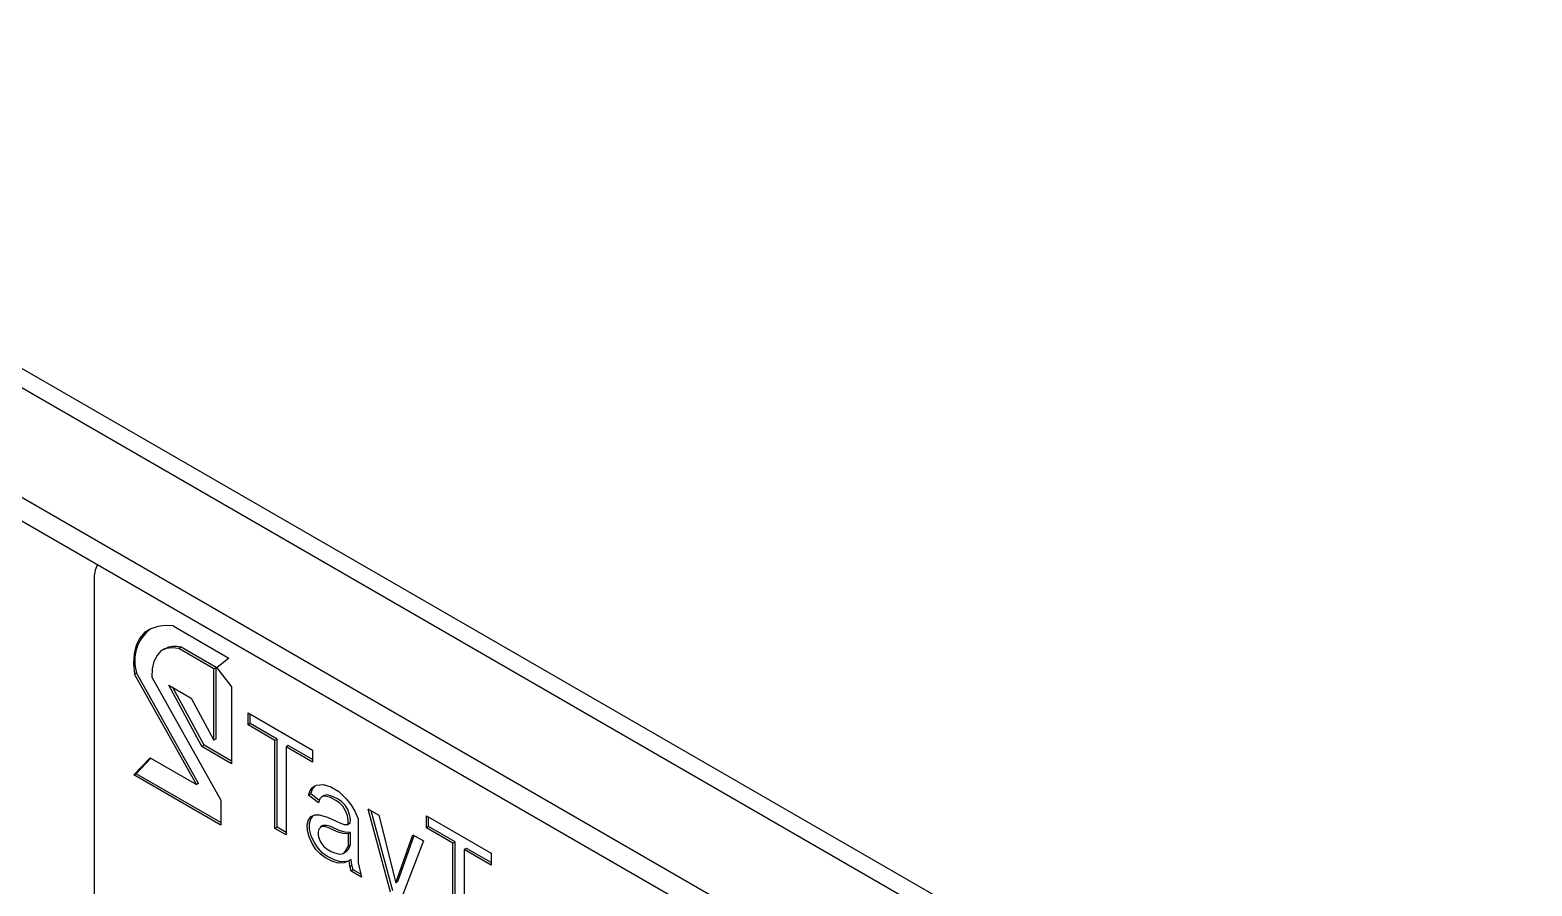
# Model space of a CAD drawing. Header units: millimetres. Extents: x 75 to 2075, y 25 to 1460.
# Drawn here: x 1817 to 1928.7, y 1015.4 to 1079.1 of the extents above; entities that cross this region are included whole.
import ezdxf

# ---------------------------------------------------------------- set-up
doc = ezdxf.new("R2010")
doc.units = ezdxf.units.MM
doc.header["$LTSCALE"] = 5

msp = doc.modelspace()

# ---------------------------------------------------------------- linework, layer by layer
at = {"color": 7, "linetype": 'Continuous', "lineweight": 25}
for p, q in [((1926.982, 988.609), (1437.476, 1271.195)), ((1928.724, 989.053), (1440.019, 1271.176)), ((1919.911, 984.527), (1430.405, 1267.113)), ((1919.911, 982.778), (1430.405, 1265.363)), ((1821.718, 1038.212), (1821.718, 973.822)), ((1827.611, 1034.769), (1831.751, 1032.378)), ((1826.967, 1033.077), (1826.805, 1032.984)), ((1828.199, 1033.178), (1828.037, 1033.085)), ((1830.634, 1031.586), (1828.037, 1033.085)), ((1830.795, 1031.679), (1828.199, 1033.178)), ((1830.795, 1031.679), (1830.634, 1031.586)), ((1830.795, 1026.357), (1830.795, 1031.679)), ((1831.751, 1032.378), (1830.861, 1031.658)), ((1830.861, 1031.658), (1831.96, 1030.236)), ((1824.883, 1031.278), (1824.722, 1031.185)), ((1829.335, 1022.958), (1824.722, 1031.185)), ((1829.497, 1023.052), (1824.883, 1031.278)), ((1826.031, 1030.954), (1831.16, 1021.809)), ((1830.634, 1026.263), (1830.634, 1031.586)), ((1827.28, 1030.358), (1828.943, 1029.398)), ((1829.742, 1025.792), (1827.28, 1030.358)), ((1829.904, 1025.885), (1827.587, 1030.181)), ((1828.943, 1029.398), (1830.634, 1026.263)), ((1831.96, 1030.236), (1831.96, 1024.511)), ((1833.18, 1028.297), (1837.976, 1025.528)), ((1833.18, 1027.404), (1833.18, 1028.297)), ((1833.342, 1027.497), (1833.18, 1027.404)), ((1835.178, 1026.25), (1833.18, 1027.404)), ((1833.342, 1027.497), (1833.342, 1028.203)), ((1835.34, 1026.344), (1833.342, 1027.497)), ((1830.795, 1026.357), (1830.634, 1026.263)), ((1835.34, 1026.344), (1835.178, 1026.25)), ((1835.178, 1019.69), (1835.178, 1026.25)), ((1835.34, 1019.783), (1835.34, 1026.344)), ((1824.688, 1023.677), (1825.886, 1024.949)), ((1824.85, 1023.77), (1825.934, 1024.922)), ((1825.886, 1024.949), (1829.335, 1022.958)), ((1829.904, 1025.885), (1829.742, 1025.792)), ((1831.96, 1024.511), (1829.742, 1025.792)), ((1831.96, 1024.698), (1829.904, 1025.885)), ((1836.17, 1025.864), (1836.008, 1025.771)), ((1836.008, 1025.771), (1836.008, 1019.211)), ((1837.976, 1024.635), (1836.008, 1025.771)), ((1837.976, 1024.822), (1836.17, 1025.864)), ((1837.976, 1025.528), (1837.976, 1024.635)), ((1824.85, 1023.77), (1824.688, 1023.677)), ((1831.16, 1019.941), (1824.688, 1023.677)), ((1831.16, 1020.128), (1824.85, 1023.77)), ((1829.497, 1023.052), (1829.335, 1022.958)), ((1831.16, 1021.809), (1831.16, 1019.941)), ((1837.849, 1022.27), (1837.687, 1022.177)), ((1838.412, 1021.614), (1837.687, 1022.177)), ((1838.472, 1021.786), (1837.849, 1022.27)), ((1838.832, 1022.149), (1838.63, 1022.032)), ((1842.098, 1021.154), (1842.911, 1020.684)), ((1842.098, 1021.154), (1843.758, 1014.978)), ((1842.319, 1021.026), (1843.92, 1015.072)), ((1842.911, 1020.684), (1844.166, 1015.651)), ((1846.447, 1020.638), (1851.267, 1017.855)), ((1846.447, 1019.745), (1846.447, 1020.638)), ((1846.609, 1019.838), (1846.609, 1020.545)), ((1835.34, 1019.783), (1835.178, 1019.69)), ((1836.008, 1019.211), (1835.178, 1019.69)), ((1836.008, 1019.397), (1835.34, 1019.783)), ((1838.747, 1019.903), (1838.545, 1019.787)), ((1840.785, 1020.078), (1840.624, 1019.985)), ((1840.785, 1019.392), (1840.624, 1019.299)), ((1840.785, 1019.392), (1840.785, 1018.443)), ((1841.365, 1020.417), (1841.365, 1017.131)), ((1846.609, 1019.838), (1846.447, 1019.745)), ((1848.42, 1018.606), (1846.447, 1019.745)), ((1848.582, 1018.699), (1846.609, 1019.838)), ((1840.624, 1019.299), (1840.624, 1018.349)), ((1840.785, 1018.443), (1840.624, 1018.349)), ((1844.166, 1015.651), (1845.441, 1019.224)), ((1844.328, 1015.745), (1845.547, 1019.162)), ((1846.243, 1018.761), (1844.438, 1014.144)), ((1845.441, 1019.224), (1846.243, 1018.761)), ((1848.582, 1018.699), (1848.42, 1018.606)), ((1848.42, 1012.098), (1848.42, 1018.606)), ((1848.582, 1012.191), (1848.582, 1018.699)), ((1849.424, 1018.213), (1849.263, 1018.119)), ((1851.267, 1017.149), (1849.424, 1018.213)), ((1840.216, 1017.814), (1840.418, 1017.931)), ((1840.861, 1017.384), (1840.7, 1017.29)), ((1840.746, 1016.88), (1840.7, 1017.29)), ((1840.908, 1016.973), (1840.861, 1017.384)), ((1841.365, 1017.131), (1841.616, 1016.07)), ((1849.263, 1018.119), (1849.263, 1011.612)), ((1851.267, 1016.962), (1849.263, 1018.119)), ((1851.267, 1017.855), (1851.267, 1016.962)), ((1840.908, 1016.973), (1840.746, 1016.88)), ((1840.849, 1016.512), (1840.746, 1016.88)), ((1841.01, 1016.606), (1840.849, 1016.512)), ((1841.616, 1016.07), (1840.849, 1016.512)), ((1841.01, 1016.606), (1840.908, 1016.973)), ((1841.565, 1016.286), (1841.01, 1016.606)), ((1844.328, 1015.745), (1844.166, 1015.651))]:
    msp.add_line(p, q, dxfattribs=at)
at = {"color": 7, "linetype": 'Continuous', "lineweight": 25, "flags": 128}
for points in [[(1827.611, 1034.769), (1827.017, 1034.793), (1826.456, 1034.727), (1825.94, 1034.559), (1825.484, 1034.277), (1825.118, 1033.863), (1824.858, 1033.332), (1824.703, 1032.696), (1824.656, 1031.974), (1824.722, 1031.185)], [(1828.037, 1033.085), (1827.55, 1033.137), (1827.091, 1033.095), (1826.701, 1032.914), (1826.405, 1032.58), (1826.18, 1032.123), (1826.047, 1031.581), (1826.031, 1030.954)], [(1837.687, 1022.177), (1837.808, 1022.532), (1838.009, 1022.779), (1838.276, 1022.924), (1838.771, 1022.958), (1839.337, 1022.79), (1839.926, 1022.435), (1840.493, 1021.91), (1840.834, 1021.474), (1841.129, 1020.974), (1841.365, 1020.417)], [(1837.849, 1022.27), (1837.969, 1022.625), (1838.162, 1022.862)], [(1840.624, 1019.985), (1840.634, 1020.287), (1840.573, 1020.647), (1840.442, 1021.016), (1840.244, 1021.344), (1839.987, 1021.594), (1839.713, 1021.78), (1839.303, 1021.99), (1838.91, 1022.096), (1838.687, 1022.062), (1838.515, 1021.911), (1838.412, 1021.614)], [(1840.785, 1020.078), (1840.795, 1020.38), (1840.734, 1020.74), (1840.604, 1021.109), (1840.406, 1021.437), (1840.149, 1021.687), (1839.875, 1021.873), (1839.465, 1022.083), (1839.072, 1022.189), (1838.849, 1022.156), (1838.818, 1022.128)], [(1840.7, 1017.29), (1840.33, 1017.138), (1839.897, 1017.119), (1839.426, 1017.259), (1838.934, 1017.517), (1838.569, 1017.774), (1838.231, 1018.128), (1837.941, 1018.572), (1837.723, 1019.06), (1837.602, 1019.54), (1837.59, 1019.971), (1837.687, 1020.327), (1837.882, 1020.58), (1838.155, 1020.706), (1838.484, 1020.703), (1839.084, 1020.526), (1839.693, 1020.258), (1840.015, 1020.113), (1840.332, 1020.001), (1840.624, 1019.985)], [(1840.589, 1017.272), (1840.491, 1017.232), (1840.058, 1017.213), (1839.587, 1017.352), (1839.096, 1017.61), (1838.731, 1017.867), (1838.392, 1018.221), (1838.102, 1018.666), (1837.885, 1019.153), (1837.763, 1019.633), (1837.751, 1020.065), (1837.848, 1020.42), (1838.021, 1020.644)], [(1840.624, 1019.299), (1840.257, 1019.317), (1839.876, 1019.418), (1839.481, 1019.603), (1839.18, 1019.74), (1838.881, 1019.831), (1838.612, 1019.82), (1838.436, 1019.644), (1838.389, 1019.438), (1838.401, 1019.189), (1838.475, 1018.921), (1838.601, 1018.659), (1838.822, 1018.358), (1839.078, 1018.144), (1839.353, 1017.991), (1839.631, 1017.868), (1839.978, 1017.775), (1840.255, 1017.837), (1840.458, 1018.054), (1840.624, 1018.349)], [(1840.785, 1019.392), (1840.418, 1019.411), (1840.038, 1019.512), (1839.642, 1019.696), (1839.341, 1019.834), (1839.042, 1019.924), (1838.774, 1019.913), (1838.737, 1019.877)]]:
    msp.add_lwpolyline(points, dxfattribs=at)
at = {"color": 7, "linetype": 'Continuous', "lineweight": 25}
for centre, radius, start, end in [((1823.865, 1038.296), 2.149, 151.67181, 182.24189), ((1827.714, 1032.174), 2.969, 127.11562, 197.56857), ((1827.735, 1031.595), 1.65, 73.65944, 117.37114), ((1839.997, 1018.632), 0.811, 299.4521, 346.51959)]:
    msp.add_arc(centre, radius, start, end, dxfattribs=at)

doc.saveas('drawing.dxf')
